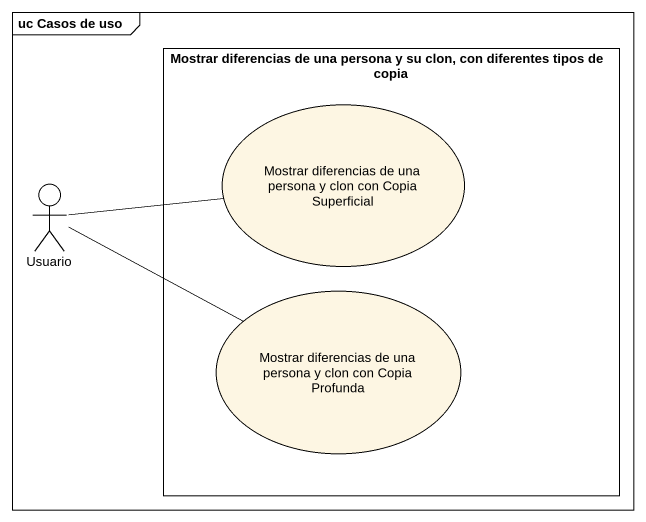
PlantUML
@startuml
mainframe uc Casos de uso
rectangle "Mostrar diferencias de una persona y su clon, con diferentes tipos de copia" as Mostrar_diferencias_de_una {
  usecase "Mostrar diferencias de una persona y clon con Copia Superficial" as Mostrar_diferencias_de_una_2
  usecase "Mostrar diferencias de una persona y clon con Copia Profunda" as Mostrar_diferencias_de_una_3
}
actor Usuario
Usuario -right- Mostrar_diferencias_de_una_2
Usuario -right- Mostrar_diferencias_de_una_3
@enduml
